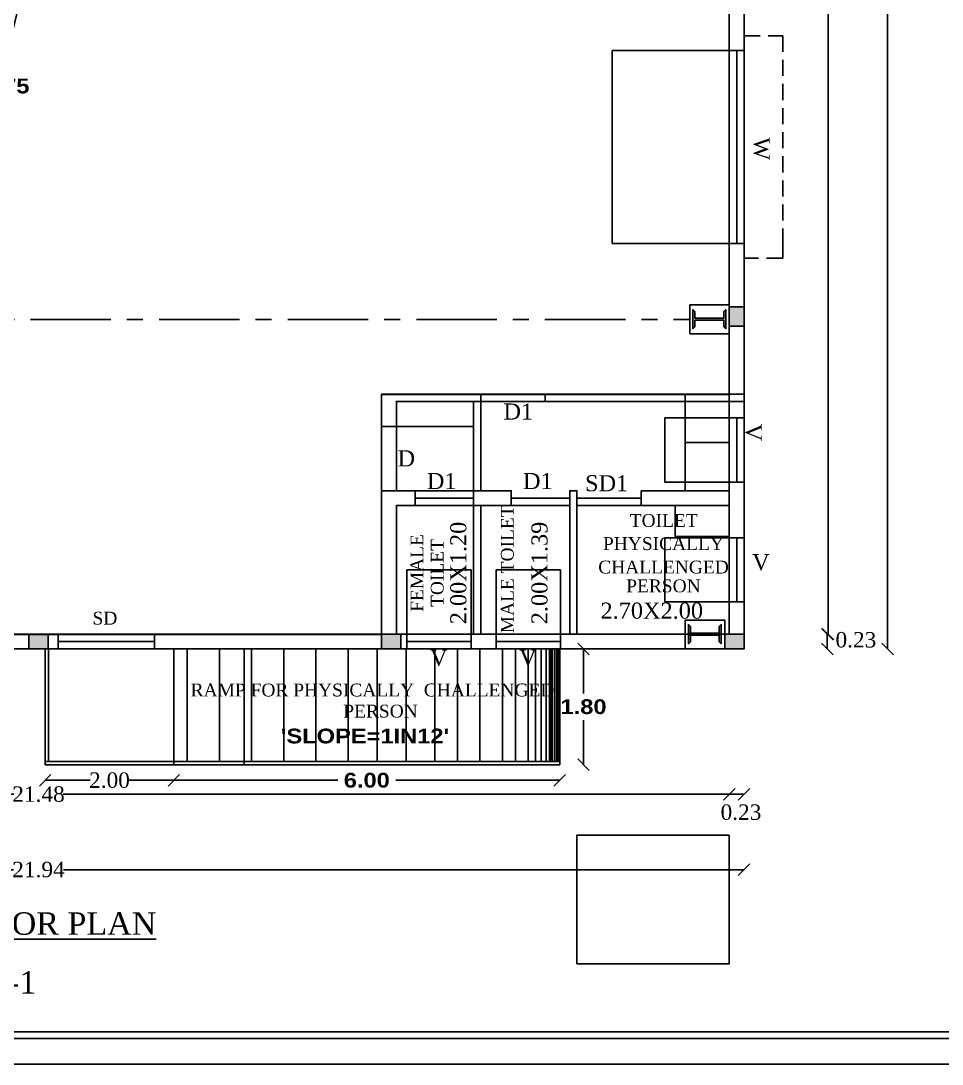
# Model space of a CAD drawing. Header units: metres. Extents: x 10791 to 15749, y -2675 to -2476.
# Drawn here: x 15640.93 to 15655.26, y -2675.04 to -2658.82 of the extents above; entities that cross this region are included whole.
import ezdxf
from ezdxf.enums import TextEntityAlignment as Align

# ---------------------------------------------------------------- set-up
doc = ezdxf.new("R2010")
doc.units = ezdxf.units.M
doc.header["$LTSCALE"] = 0.5
doc.header["$MEASUREMENT"] = 0
doc.header["$PDMODE"] = 35
doc.linetypes.add('CENTER', pattern=[2, 1.25, -0.25, 0.25, -0.25])
doc.linetypes.add('HIDDEN', pattern=[0.375, 0.25, -0.125])
doc.layers.add('BLK_1_DA_RAMP_1', color=1, linetype='Continuous', lineweight=0)
doc.layers.add('BLK_1_FLR_0_ACROOM_1_LIGHT_VENTILATION_1', color=1, linetype='Continuous', lineweight=0)
for name, color, linetype in [('BLK_1_FLR_0_CARPET_AREA', 7, 'Continuous'), ('BLK_1_FLR_0_REGULAR_ROOM_1', 117, 'Continuous'), ('BLK_1_FLR_0_ROOF_AREA', 7, 'Continuous'), ('BLK_1_FLR_0_ROOM_1_LIGHT_VENTILATION_1', 7, 'Continuous'), ('BLK_1_FLR_0_URINAL', 7, 'Continuous'), ('BLK_1_FLR_0_WASH', 7, 'Continuous'), ('BLK_1_FLR_0_WATER_CLOSET', 7, 'Continuous'), ('BLK_1_FLR_0_WC_BATH', 7, 'Continuous'), ('DIST_EXIT', 7, 'Continuous'), ('FLOOR-GROUND', 7, 'Continuous')]:
    doc.layers.add(name, color=color, linetype=linetype)
doc.styles.add('Isa-', font='times.ttf')
doc.styles.get("Standard").update_dxf_attribs({"font": ''})
doc.styles.add('STYLE2', font='times.ttf')
doc.styles.get('Standard').set_extended_font_data('Arial Black')
doc.dimstyles.get("Standard").update_dxf_attribs({"dimtxt": 0.23, "dimasz": 0.18, "dimexe": 0.18, "dimexo": 0.0625, "dimgap": 0.09, "dimtad": 0, "dimtih": 1, "dimtoh": 1, "dimzin": 0, "dimdsep": 46, "dimtxsty": 'Standard', "dimblk": 'OBLIQUE', "dimcen": 0.09, "dimse1": 1, "dimse2": 1, "dimclrd": 1, "dimclrt": 3, "dimadec": 0, "dimazin": 0, "dimtfac": 1, "dimtofl": 0, "dimtmove": 0, "dimatfit": 3, "dimfxl": 0, "dimtolj": 1, "dimtzin": 0, "dimarcsym": 0})

# ---------------------------------------------------------------- blocks, each defined once
blk = doc.blocks.new('_Oblique')
at = {"color": 0, "linetype": 'ByBlock', "lineweight": -2}
blk.add_line((-0.5, -0.5), (0.5, 0.5), dxfattribs=at)
blk = doc.blocks.new('*D67')
at = {"color": 1, "lineweight": -2, "ltscale": 2}
for p, q in [((15630.468, -2670.847), (15640.824, -2670.847)), ((15651.948, -2670.847), (15641.593, -2670.847))]:
    blk.add_line(p, q, dxfattribs=at)
at = {"layer": 'Defpoints', "color": 0, "lineweight": 25, "ltscale": 2}
for p in [(15630.468, -2667.748), (15651.948, -2667.781), (15651.948, -2670.847)]:
    blk.add_point(p, dxfattribs=at)
at = {"color": 1, "lineweight": -2, "ltscale": 2, "xscale": 0.18, "yscale": 0.18, "zscale": 0.18, "rotation": 180}
blk.add_blockref('_Oblique', (15630.468, -2670.847), dxfattribs=at)
at = {"color": 1, "lineweight": -2, "ltscale": 2, "xscale": 0.18, "yscale": 0.18, "zscale": 0.18}
blk.add_blockref('_Oblique', (15651.948, -2670.847), dxfattribs=at)
at = {"color": 3, "lineweight": 25, "ltscale": 2, "insert": (15641.208, -2670.847), "char_height": 0.24, "attachment_point": 5, "style": 'STYLE2'}
blk.add_mtext('\\A1;21.48', dxfattribs=at)
blk = doc.blocks.new('*D68')
at = {"color": 1, "lineweight": -2, "ltscale": 2}
blk.add_line((15651.948, -2670.847), (15652.178, -2670.847), dxfattribs=at)
at = {"layer": 'Defpoints', "color": 0, "lineweight": 25, "ltscale": 2}
for p in [(15651.948, -2667.781), (15652.178, -2667.744), (15652.178, -2670.847)]:
    blk.add_point(p, dxfattribs=at)
at = {"color": 1, "lineweight": -2, "ltscale": 2, "xscale": 0.18, "yscale": 0.18, "zscale": 0.18, "rotation": 180}
blk.add_blockref('_Oblique', (15651.948, -2670.847), dxfattribs=at)
at = {"color": 1, "lineweight": -2, "ltscale": 2, "xscale": 0.18, "yscale": 0.18, "zscale": 0.18}
blk.add_blockref('_Oblique', (15652.178, -2670.847), dxfattribs=at)
at = {"color": 3, "lineweight": 25, "ltscale": 2, "insert": (15652.13, -2671.128), "char_height": 0.24, "attachment_point": 5, "style": 'STYLE2'}
blk.add_mtext('\\A1;0.23', dxfattribs=at)
blk = doc.blocks.new('*D65')
at = {"color": 1, "lineweight": -2, "ltscale": 2}
for p, q in [((15653.484, -2623.097), (15653.484, -2645.605)), ((15653.484, -2668.357), (15653.484, -2645.849))]:
    blk.add_line(p, q, dxfattribs=at)
at = {"layer": 'Defpoints', "color": 0, "lineweight": 25, "ltscale": 2}
for p in [(15650.749, -2623.097), (15650.749, -2668.357), (15653.484, -2668.357)]:
    blk.add_point(p, dxfattribs=at)
at = {"color": 1, "lineweight": -2, "ltscale": 2, "xscale": 0.18, "yscale": 0.18, "zscale": 0.18}
for p, rotation in [((15653.484, -2623.097), 90), ((15653.484, -2668.357), 270)]:
    blk.add_blockref('_Oblique', p, dxfattribs=dict(at, rotation=rotation))
at = {"color": 3, "lineweight": 25, "ltscale": 2, "insert": (15653.484, -2645.727), "char_height": 0.24, "attachment_point": 5, "style": 'STYLE2'}
blk.add_mtext('\\A1;45.26', dxfattribs=at)
blk = doc.blocks.new('*D78')
at = {"color": 1, "lineweight": -2, "ltscale": 2}
blk.add_line((15653.471, -2668.357), (15653.471, -2668.587), dxfattribs=at)
at = {"layer": 'Defpoints', "color": 0, "lineweight": 25, "ltscale": 2}
for p in [(15650.749, -2668.357), (15650.723, -2668.587), (15653.471, -2668.587)]:
    blk.add_point(p, dxfattribs=at)
at = {"color": 1, "lineweight": -2, "ltscale": 2, "xscale": 0.18, "yscale": 0.18, "zscale": 0.18}
for p, rotation in [((15653.471, -2668.357), 90), ((15653.471, -2668.587), 270)]:
    blk.add_blockref('_Oblique', p, dxfattribs=dict(at, rotation=rotation))
at = {"color": 3, "lineweight": 25, "ltscale": 2, "insert": (15653.917, -2668.447), "char_height": 0.24, "attachment_point": 5, "style": 'STYLE2'}
blk.add_mtext('\\A1;0.23', dxfattribs=at)
blk = doc.blocks.new('*D79')
at = {"color": 1, "lineweight": -2, "ltscale": 2}
for p, q in [((15654.41, -2622.867), (15654.41, -2645.605)), ((15654.41, -2668.587), (15654.41, -2645.849))]:
    blk.add_line(p, q, dxfattribs=at)
at = {"layer": 'Defpoints', "color": 0, "lineweight": 25, "ltscale": 2}
for p in [(15651.672, -2622.867), (15651.672, -2668.587), (15654.41, -2668.587)]:
    blk.add_point(p, dxfattribs=at)
at = {"color": 1, "lineweight": -2, "ltscale": 2, "xscale": 0.18, "yscale": 0.18, "zscale": 0.18}
for p, rotation in [((15654.41, -2622.867), 90), ((15654.41, -2668.587), 270)]:
    blk.add_blockref('_Oblique', p, dxfattribs=dict(at, rotation=rotation))
at = {"color": 3, "lineweight": 25, "ltscale": 2, "insert": (15654.41, -2645.727), "char_height": 0.24, "attachment_point": 5, "style": 'STYLE2'}
blk.add_mtext('\\A1;45.72', dxfattribs=at)
blk = doc.blocks.new('*D80')
at = {"color": 1, "lineweight": -2, "ltscale": 2}
for p, q in [((15630.238, -2672.02), (15640.82, -2672.02)), ((15652.178, -2672.02), (15641.597, -2672.02))]:
    blk.add_line(p, q, dxfattribs=at)
at = {"layer": 'Defpoints', "color": 0, "lineweight": 25, "ltscale": 2}
for p in [(15630.238, -2667.4), (15652.178, -2667.4), (15652.178, -2672.02)]:
    blk.add_point(p, dxfattribs=at)
at = {"color": 1, "lineweight": -2, "ltscale": 2, "xscale": 0.18, "yscale": 0.18, "zscale": 0.18, "rotation": 180}
blk.add_blockref('_Oblique', (15630.238, -2672.02), dxfattribs=at)
at = {"color": 1, "lineweight": -2, "ltscale": 2, "xscale": 0.18, "yscale": 0.18, "zscale": 0.18}
blk.add_blockref('_Oblique', (15652.178, -2672.02), dxfattribs=at)
at = {"color": 3, "lineweight": 25, "ltscale": 2, "insert": (15641.208, -2672.02), "char_height": 0.24, "attachment_point": 5, "style": 'STYLE2'}
blk.add_mtext('\\A1;21.94', dxfattribs=at)
blk = doc.blocks.new('*D123')
at = {"layer": 'BLK_1_DA_RAMP_1', "color": 1, "lineweight": -2}
for p, q in [((15643.312, -2670.63), (15645.86, -2670.63)), ((15649.312, -2670.63), (15646.764, -2670.63))]:
    blk.add_line(p, q, dxfattribs=at)
at = {"layer": 'Defpoints', "color": 0, "lineweight": 25}
for p in [(15643.312, -2670.387), (15649.312, -2670.387), (15649.312, -2670.63)]:
    blk.add_point(p, dxfattribs=at)
at = {"layer": 'BLK_1_DA_RAMP_1', "color": 1, "lineweight": -2, "xscale": 0.18, "yscale": 0.18, "zscale": 0.18, "rotation": 180}
blk.add_blockref('_Oblique', (15643.312, -2670.63), dxfattribs=at)
at = {"layer": 'BLK_1_DA_RAMP_1', "color": 1, "lineweight": -2, "xscale": 0.18, "yscale": 0.18, "zscale": 0.18}
blk.add_blockref('_Oblique', (15649.312, -2670.63), dxfattribs=at)
at = {"layer": 'BLK_1_DA_RAMP_1', "color": 3, "insert": (15646.312, -2670.63), "char_height": 0.23, "attachment_point": 5}
blk.add_mtext('\\A1;6.00', dxfattribs=at)
blk = doc.blocks.new('*D152')
at = {"color": 1, "lineweight": -2, "ltscale": 2}
for p, q in [((15641.312, -2670.63), (15642.012, -2670.63)), ((15643.312, -2670.63), (15642.612, -2670.63))]:
    blk.add_line(p, q, dxfattribs=at)
at = {"layer": 'Defpoints', "color": 0, "lineweight": 25, "ltscale": 2}
for p in [(15641.312, -2670.16), (15643.312, -2670.387), (15641.312, -2670.63)]:
    blk.add_point(p, dxfattribs=at)
at = {"color": 1, "lineweight": -2, "ltscale": 2, "xscale": 0.18, "yscale": 0.18, "zscale": 0.18, "rotation": 180}
blk.add_blockref('_Oblique', (15641.312, -2670.63), dxfattribs=at)
at = {"color": 1, "lineweight": -2, "ltscale": 2, "xscale": 0.18, "yscale": 0.18, "zscale": 0.18}
blk.add_blockref('_Oblique', (15643.312, -2670.63), dxfattribs=at)
at = {"color": 3, "lineweight": 25, "ltscale": 2, "insert": (15642.312, -2670.63), "char_height": 0.24, "attachment_point": 5, "style": 'STYLE2'}
blk.add_mtext('\\A1;2.00', dxfattribs=at)
blk = doc.blocks.new('*D164')
at = {"layer": 'Defpoints', "color": 0, "lineweight": 25}
for p in [(15642.635, -2651.197), (15642.635, -2651.197), (15638.579, -2668.472)]:
    blk.add_point(p, dxfattribs=at)
at = {"layer": 'DIST_EXIT', "color": 1, "lineweight": -2}
for p, q in [((15642.635, -2651.197), (15640.656, -2659.625)), ((15638.579, -2668.472), (15640.558, -2660.043))]:
    blk.add_line(p, q, dxfattribs=at)
at = {"layer": 'DIST_EXIT', "color": 1, "lineweight": -2, "xscale": 0.18, "yscale": 0.18, "zscale": 0.18}
for p, rotation in [((15642.635, -2651.197), 76.78983763438909), ((15638.579, -2668.472), 256.7898376343891)]:
    blk.add_blockref('_Oblique', p, dxfattribs=dict(at, rotation=rotation))
at = {"layer": 'DIST_EXIT', "color": 3, "insert": (15640.607, -2659.834), "char_height": 0.23, "attachment_point": 5}
blk.add_mtext('\\A1;17.75', dxfattribs=at)
blk = doc.blocks.new('*D172')
at = {"layer": 'BLK_1_DA_RAMP_1', "color": 1, "lineweight": -2}
for p, q in [((15649.682, -2668.587), (15649.682, -2669.278)), ((15649.682, -2670.387), (15649.682, -2669.696))]:
    blk.add_line(p, q, dxfattribs=at)
at = {"layer": 'Defpoints', "color": 0, "lineweight": 25}
for p in [(15649.312, -2668.587), (15649.682, -2668.587), (15649.312, -2670.387)]:
    blk.add_point(p, dxfattribs=at)
at = {"layer": 'BLK_1_DA_RAMP_1', "color": 1, "lineweight": -2, "xscale": 0.18, "yscale": 0.18, "zscale": 0.18}
for p, rotation in [((15649.682, -2668.587), 90), ((15649.682, -2670.387), 270)]:
    blk.add_blockref('_Oblique', p, dxfattribs=dict(at, rotation=rotation))
at = {"layer": 'BLK_1_DA_RAMP_1', "color": 3, "insert": (15649.682, -2669.487), "char_height": 0.23, "attachment_point": 5}
blk.add_mtext('\\A1;1.80', dxfattribs=at)

msp = doc.modelspace()

# ---------------------------------------------------------------- hatches: boundary and pattern name
at = {"lineweight": 25, "ltscale": 2}
h = msp.add_hatch(dxfattribs=at)
h.set_pattern_fill('ANSI32', color=100)
h.paths.add_polyline_path([(15635.16173, -2663.21771), (15633.59365, -2663.21771), (15633.59365, -2663.28814), (15635.10346, -2663.28814), (15635.10346, -2663.46297), (15635.16173, -2663.46297)])
h.paths.add_polyline_path([(15633.58365, -2663.21771), (15633.05478, -2663.21771), (15633.05478, -2663.28814), (15633.58365, -2663.28814)])
h.paths.add_polyline_path([(15633.04478, -2663.21771), (15632.77808, -2663.21771), (15632.77808, -2663.46297), (15632.83848, -2663.46297), (15632.83848, -2663.28814), (15633.04478, -2663.28814)])
h.paths.add_polyline_path([(15633.04478, -2663.53192), (15632.83848, -2663.53192), (15632.83848, -2663.46297), (15632.77808, -2663.46297), (15632.77808, -2663.60235), (15633.04478, -2663.60235)])
h.paths.add_polyline_path([(15633.58365, -2663.53192), (15633.05478, -2663.53192), (15633.05478, -2663.60235), (15633.58365, -2663.60235)])
h.paths.add_polyline_path([(15634.81006, -2663.53192), (15633.59365, -2663.53192), (15633.59365, -2663.60235), (15634.75179, -2663.60235), (15634.75179, -2664.29796), (15634.81006, -2664.29796)])
h.paths.add_polyline_path([(15635.16173, -2663.46297), (15635.10346, -2663.46297), (15635.10346, -2664.29796), (15635.16173, -2664.29796)])
h.paths.add_polyline_path([(15642.00076, -2668.26389), (15642.4805, -2668.26389), (15642.4805, -2667.95718), (15642.00076, -2667.95718)], flags=9)
h.paths.add_polyline_path([(15639.80054, -2644.54605), (15641.48691, -2644.54605), (15641.48691, -2644.16267), (15639.80054, -2644.16267)], flags=9)
h.paths.add_polyline_path([(15639.71835, -2645.44681), (15641.5691, -2645.44681), (15641.5691, -2645.06343), (15639.71835, -2645.06343)], flags=9)
h.paths.add_polyline_path([(15643.52938, -2623.39009), (15644.10868, -2623.39009), (15644.10868, -2623.00671), (15643.52938, -2623.00671)], flags=9)
h.paths.add_polyline_path([(15639.54054, -2646.53869), (15641.59551, -2646.53869), (15641.59551, -2646.15693), (15639.54054, -2646.15693)], flags=9)
h.paths.add_polyline_path([(15638.68189, -2646.04342), (15642.53138, -2646.04342), (15642.53138, -2645.66004), (15638.68189, -2645.66004)], flags=9)
h.paths.add_polyline_path([(15638.54688, -2623.3895), (15639.01033, -2623.3895), (15639.01033, -2623.08279), (15638.54688, -2623.08279)], flags=9)
h.paths.add_polyline_path([(15638.54688, -2668.37121), (15639.01033, -2668.37121), (15639.01033, -2668.0645), (15638.54688, -2668.0645)], flags=9)
for points in [[(15651.89358, -2663.60825), (15651.86358, -2663.57605), (15651.86358, -2663.47513), (15651.41358, -2663.47513), (15651.41358, -2663.57605), (15651.38358, -2663.60825), (15651.38358, -2663.30825), (15651.41358, -2663.34046), (15651.41358, -2663.44138), (15651.86358, -2663.44138), (15651.86358, -2663.34046), (15651.89358, -2663.30825)], [(15651.82358, -2668.50748), (15651.79358, -2668.47528), (15651.79358, -2668.37436), (15651.34358, -2668.37436), (15651.34358, -2668.47528), (15651.31358, -2668.50748), (15651.31358, -2668.20748), (15651.34358, -2668.23969), (15651.34358, -2668.34061), (15651.79358, -2668.34061), (15651.79358, -2668.23969), (15651.82358, -2668.20748)]]:
    msp.add_hatch(color=3).paths.add_polyline_path(points)
for points in [[(15652.17839, -2663.26756), (15651.94839, -2663.26756), (15651.94839, -2663.56756), (15652.17839, -2663.56756)], [(15641.35839, -2668.587), (15641.35839, -2668.357), (15641.05839, -2668.357), (15641.05839, -2668.587)], [(15646.84339, -2668.587), (15646.84339, -2668.357), (15646.54339, -2668.357), (15646.54339, -2668.587)], [(15652.17839, -2668.587), (15652.17839, -2668.357), (15651.87839, -2668.357), (15651.87839, -2668.587)]]:
    msp.add_hatch(color=201, dxfattribs=at).paths.add_polyline_path(points)

# ---------------------------------------------------------------- linework, layer by layer
for p, q in [((15651.94839, -2668.357), (15651.94839, -2623.097)), ((15646.54339, -2666.127), (15646.54339, -2668.472)), ((15640.57948, -2668.357), (15651.94839, -2668.357)), ((15641.5126, -2668.587), (15641.5126, -2668.357)), ((15643.0126, -2668.587), (15643.0126, -2668.357)), ((15641.31191, -2670.387), (15641.31191, -2668.587)), ((15641.36191, -2670.337), (15641.36191, -2668.587))]:
    msp.add_line(p, q, dxfattribs=at)
at = {"color": 2, "lineweight": 25, "ltscale": 0.25}
for p, q in [((15652.06339, -2662.28072), (15652.06339, -2659.28072)), ((15652.06339, -2665.99358), (15652.06339, -2664.99358)), ((15652.06339, -2667.857), (15652.06339, -2666.857)), ((15646.93695, -2668.472), (15647.93695, -2668.472)), ((15648.32375, -2668.472), (15649.32375, -2668.472))]:
    msp.add_line(p, q, dxfattribs=at)
at = {"linetype": 'CENTER', "lineweight": 25, "ltscale": 2}
msp.add_line((15631.08279, -2663.46297), (15651.33399, -2663.46297), dxfattribs=at)
at = {"color": 4, "lineweight": 25, "ltscale": 2}
for p, q in [((15652.17839, -2664.627), (15646.54339, -2664.627)), ((15646.54339, -2664.627), (15646.54339, -2664.737)), ((15646.54339, -2665.127), (15646.54339, -2664.737)), ((15646.77339, -2665.127), (15646.77339, -2664.737)), ((15652.17839, -2664.737), (15646.77339, -2664.737)), ((15651.26339, -2666.127), (15651.26339, -2664.627)), ((15646.54339, -2665.127), (15646.77339, -2665.127)), ((15651.26339, -2665.377), (15651.94839, -2665.377)), ((15646.54339, -2666.127), (15648.55839, -2666.127)), ((15647.06339, -2666.357), (15647.06339, -2666.127)), ((15648.55839, -2666.357), (15648.55839, -2666.127)), ((15649.46839, -2666.127), (15649.57839, -2666.127)), ((15649.46839, -2668.357), (15649.46839, -2666.127)), ((15649.57839, -2668.357), (15649.57839, -2666.127)), ((15650.57839, -2666.127), (15651.94839, -2666.127)), ((15650.57839, -2666.357), (15650.57839, -2666.127)), ((15646.77339, -2666.357), (15648.55839, -2666.357)), ((15650.57839, -2666.357), (15651.94839, -2666.357)), ((15651.94839, -2668.357), (15651.94839, -2666.357)), ((15649.57839, -2668.357), (15651.94839, -2668.357))]:
    msp.add_line(p, q, dxfattribs=at)
at = {"color": 2, "lineweight": 25, "ltscale": 2}
for p, q in [((15647.97339, -2666.127), (15647.97339, -2664.737)), ((15648.08339, -2666.127), (15648.08339, -2664.627)), ((15649.08339, -2664.737), (15649.08339, -2664.627)), ((15647.97339, -2666.127), (15647.97339, -2668.357)), ((15648.08339, -2666.357), (15648.08339, -2668.357))]:
    msp.add_line(p, q, dxfattribs=at)
at = {"color": 4, "lineweight": 25, "ltscale": 0.25}
for p, q in [((15643.52191, -2670.337), (15643.52191, -2668.587)), ((15644.02191, -2670.337), (15644.02191, -2668.587)), ((15644.40482, -2670.337), (15644.40482, -2668.587)), ((15644.40482, -2670.337), (15644.40482, -2668.587)), ((15644.52191, -2670.337), (15644.52191, -2668.587)), ((15645.02191, -2670.337), (15645.02191, -2668.587)), ((15645.02191, -2670.337), (15645.02191, -2668.587)), ((15646.02191, -2670.337), (15646.02191, -2668.587)), ((15646.47191, -2670.337), (15646.47191, -2668.587)), ((15646.92191, -2670.337), (15646.92191, -2668.587)), ((15647.37191, -2670.337), (15647.37191, -2668.587)), ((15647.72191, -2670.337), (15647.72191, -2668.587)), ((15648.07191, -2670.337), (15648.07191, -2668.587)), ((15648.42191, -2670.337), (15648.42191, -2668.587)), ((15648.62191, -2670.337), (15648.62191, -2668.587)), ((15648.82191, -2670.337), (15648.82191, -2668.587)), ((15648.93491, -2670.337), (15648.93491, -2668.587)), ((15649.02191, -2670.337), (15649.02191, -2668.587)), ((15649.10043, -2670.337), (15649.10043, -2668.587)), ((15649.1531, -2670.337), (15649.1531, -2668.587)), ((15649.17191, -2670.337), (15649.17191, -2668.587)), ((15649.20182, -2670.337), (15649.20182, -2668.587)), ((15649.23601, -2670.337), (15649.23601, -2668.587)), ((15649.26807, -2670.337), (15649.26807, -2668.587)), ((15649.29158, -2670.337), (15649.29158, -2668.587)), ((15649.31191, -2670.387), (15649.31191, -2668.587))]:
    msp.add_line(p, q, dxfattribs=at)
at = {"color": 7, "lineweight": 25, "ltscale": 2}
for p, q in [((15644.40482, -2670.387), (15644.40482, -2668.587)), ((15649.31191, -2670.387), (15649.31191, -2668.587)), ((15641.31191, -2670.337), (15649.31191, -2670.337)), ((15641.36191, -2670.337), (15649.31191, -2670.337))]:
    msp.add_line(p, q, dxfattribs=at)
at = {"color": 2, "lineweight": 25}
msp.add_line((15645.52191, -2670.337), (15645.52191, -2668.587), dxfattribs=at)
at = {"lineweight": 25, "ltscale": 2}
for points in [[(15626.57095, -2598.69269), (15749.45461, -2598.69269), (15749.45461, -2675.04426), (15626.57095, -2675.04426)], [(15626.97095, -2599.09269), (15749.05461, -2599.09269), (15749.05461, -2674.64426), (15626.97095, -2674.64426)], [(15627.07095, -2599.19269), (15748.95461, -2599.19269), (15748.95461, -2674.54426), (15627.07095, -2674.54426)], [(15630.23839, -2622.867), (15630.23839, -2668.587), (15652.17839, -2668.587), (15652.17839, -2622.867)]]:
    msp.add_lwpolyline(points, close=True, dxfattribs=at)
at = {"color": 2, "linetype": 'HIDDEN', "lineweight": 25, "ltscale": 2}
msp.add_lwpolyline([(15652.17839, -2659.28072), (15652.17839, -2659.05072), (15652.77839, -2659.05072), (15652.77839, -2662.28072), (15652.77839, -2662.51072), (15652.17839, -2662.51072)], dxfattribs=at)
at = {"color": 2, "lineweight": 25, "ltscale": 0.25}
for points in [[(15651.94839, -2659.28072), (15652.17839, -2659.28072), (15652.17839, -2662.28072), (15651.94839, -2662.28072)], [(15651.94839, -2664.99358), (15652.17839, -2664.99358), (15652.17839, -2665.99358), (15651.94839, -2665.99358)], [(15651.94839, -2666.857), (15652.17839, -2666.857), (15652.17839, -2667.857), (15651.94839, -2667.857)], [(15647.93695, -2668.357), (15647.93695, -2668.587), (15646.93695, -2668.587), (15646.93695, -2668.357)], [(15649.32375, -2668.357), (15649.32375, -2668.587), (15648.32375, -2668.587), (15648.32375, -2668.357)]]:
    msp.add_lwpolyline(points, close=True, dxfattribs=at)
at = {"color": 4}
for points in [[(15651.33399, -2663.68777), (15651.94839, -2663.68777), (15651.94839, -2663.23817), (15651.33399, -2663.23817)], [(15651.26399, -2668.587), (15651.87839, -2668.587), (15651.87839, -2668.1374), (15651.26399, -2668.1374)]]:
    msp.add_lwpolyline(points, close=True, dxfattribs=at)
at = {"color": 3}
for points in [[(15651.89358, -2663.60825), (15651.86358, -2663.57605), (15651.86358, -2663.47513), (15651.41358, -2663.47513), (15651.41358, -2663.57605), (15651.38358, -2663.60825), (15651.38358, -2663.30825), (15651.41358, -2663.34046), (15651.41358, -2663.44138), (15651.86358, -2663.44138), (15651.86358, -2663.34046), (15651.89358, -2663.30825), (15651.89358, -2663.60825)], [(15651.82358, -2668.50748), (15651.79358, -2668.47528), (15651.79358, -2668.37436), (15651.34358, -2668.37436), (15651.34358, -2668.47528), (15651.31358, -2668.50748), (15651.31358, -2668.20748), (15651.34358, -2668.23969), (15651.34358, -2668.34061), (15651.79358, -2668.34061), (15651.79358, -2668.23969), (15651.82358, -2668.20748), (15651.82358, -2668.50748)]]:
    msp.add_lwpolyline(points, dxfattribs=at)
at = {"color": 201, "lineweight": 25, "ltscale": 2}
for points in [[(15652.17839, -2663.56756), (15652.17839, -2663.26756), (15651.94839, -2663.26756), (15651.94839, -2663.56756)], [(15641.05839, -2668.587), (15641.35839, -2668.587), (15641.35839, -2668.357), (15641.05839, -2668.357)], [(15646.54339, -2668.587), (15646.84339, -2668.587), (15646.84339, -2668.357), (15646.54339, -2668.357)], [(15651.87839, -2668.587), (15652.17839, -2668.587), (15652.17839, -2668.357), (15651.87839, -2668.357)]]:
    msp.add_lwpolyline(points, close=True, dxfattribs=at)
at = {"layer": 'BLK_1_DA_RAMP_1', "color": 1, "lineweight": 25, "ltscale": 0.25}
msp.add_lwpolyline([(15643.31191, -2668.587), (15649.31191, -2668.587), (15649.31191, -2670.387), (15643.31191, -2670.387)], close=True, dxfattribs=at)
at = {"layer": 'BLK_1_FLR_0_ACROOM_1_LIGHT_VENTILATION_1', "color": 4}
msp.add_lwpolyline([(15630.46839, -2623.10745), (15651.94839, -2623.10745), (15651.94839, -2664.63745), (15646.54339, -2664.63745), (15646.54339, -2668.36745), (15630.46839, -2668.36745)], close=True, dxfattribs=at)
at = {"layer": 'BLK_1_FLR_0_CARPET_AREA', "color": 9}
for points in [[(15630.46839, -2623.10236), (15651.94839, -2623.10236), (15651.94839, -2664.63236), (15646.54339, -2664.63236), (15646.54339, -2668.36236), (15630.46839, -2668.36236)], [(15646.77339, -2664.737), (15651.94839, -2664.737), (15651.94839, -2666.127), (15650.57839, -2666.127), (15650.57839, -2666.357), (15651.94839, -2666.357), (15651.94839, -2668.357), (15649.57839, -2668.357), (15649.57839, -2666.127), (15649.46839, -2666.127), (15649.46839, -2668.357), (15646.77339, -2668.357), (15646.77339, -2666.357), (15648.55839, -2666.357), (15648.55839, -2666.127), (15646.77339, -2666.127)]]:
    msp.add_lwpolyline(points, close=True, dxfattribs=at)
at = {"layer": 'BLK_1_FLR_0_REGULAR_ROOM_1', "color": 4, "ltscale": 400}
msp.add_lwpolyline([(15630.46839, -2623.097), (15651.94839, -2623.097), (15651.94839, -2664.627), (15646.54339, -2664.627), (15646.54339, -2668.357), (15630.46839, -2668.357)], close=True, dxfattribs=at)
at = {"layer": 'BLK_1_FLR_0_ROOF_AREA', "color": 54, "lineweight": 25, "ltscale": 2}
msp.add_lwpolyline([(15630.23839, -2622.867), (15652.17839, -2622.867), (15652.17839, -2668.587), (15630.23839, -2668.587)], close=True, dxfattribs=at)
at = {"layer": 'BLK_1_FLR_0_ROOM_1_LIGHT_VENTILATION_1', "color": 232, "lineweight": 25, "ltscale": 0.25}
msp.add_lwpolyline([(15650.12839, -2659.28072), (15651.94839, -2659.28072), (15651.94839, -2662.28072), (15650.12839, -2662.28072)], close=True, dxfattribs=at)
at = {"layer": 'BLK_1_FLR_0_URINAL', "color": 235, "lineweight": 25, "ltscale": 2}
msp.add_lwpolyline([(15651.26339, -2664.737), (15651.94839, -2664.737), (15651.94839, -2666.127), (15651.26339, -2666.127)], close=True, dxfattribs=at)
at = {"layer": 'BLK_1_FLR_0_WASH', "color": 60}
for points in [[(15646.77339, -2665.127), (15647.97339, -2665.127), (15647.97339, -2664.737), (15646.77339, -2664.737)], [(15651.10909, -2666.83616), (15651.94839, -2666.83616), (15651.94839, -2666.357), (15651.10909, -2666.357)]]:
    msp.add_lwpolyline(points, close=True, dxfattribs=at)
at = {"layer": 'BLK_1_FLR_0_WATER_CLOSET', "color": 50}
msp.add_lwpolyline([(15646.77339, -2666.357), (15647.97339, -2666.357), (15647.97339, -2668.357), (15646.77339, -2668.357)], close=True, dxfattribs=at)
at = {"layer": 'BLK_1_FLR_0_WATER_CLOSET', "color": 1, "lineweight": 25, "ltscale": 2}
msp.add_lwpolyline([(15648.08339, -2666.357), (15649.46839, -2666.357), (15649.46839, -2668.357), (15648.08339, -2668.357)], close=True, dxfattribs=at)
at = {"layer": 'BLK_1_FLR_0_WATER_CLOSET', "color": 3}
msp.add_lwpolyline([(15651.94839, -2666.357), (15649.57839, -2666.357), (15649.57839, -2668.357), (15651.94839, -2668.357)], close=True, dxfattribs=at)
at = {"layer": 'BLK_1_FLR_0_WATER_CLOSET', "color": 2}
msp.add_lwpolyline([(15651.94839, -2671.4826), (15649.57839, -2671.4826), (15649.57839, -2673.4826), (15651.94839, -2673.4826)], close=True, dxfattribs=at)
at = {"layer": 'BLK_1_FLR_0_WC_BATH', "color": 223, "lineweight": 25, "ltscale": 2}
for points in [[(15647.97339, -2666.357), (15646.77339, -2666.357), (15646.77339, -2668.357), (15647.97339, -2668.357)], [(15648.08339, -2666.357), (15649.46839, -2666.357), (15649.46839, -2668.357), (15648.08339, -2668.357)], [(15651.94839, -2666.357), (15649.57839, -2666.357), (15649.57839, -2668.357), (15651.94839, -2668.357)]]:
    msp.add_lwpolyline(points, close=True, dxfattribs=at)
at = {"layer": 'FLOOR-GROUND', "color": 82, "lineweight": 25, "ltscale": 2}
for p, q in [((15647.06339, -2666.242), (15647.97339, -2666.242)), ((15648.55839, -2666.242), (15649.46839, -2666.242)), ((15650.57839, -2666.242), (15649.57839, -2666.242))]:
    msp.add_line(p, q, dxfattribs=at)
at = {"layer": 'FLOOR-GROUND', "color": 22, "lineweight": 25, "ltscale": 2}
msp.add_line((15641.5126, -2668.472), (15643.0126, -2668.472), dxfattribs=at)
at = {"layer": 'FLOOR-GROUND', "color": 102, "lineweight": 25, "ltscale": 0.25}
for points in [[(15650.94839, -2664.99358), (15651.94839, -2664.99358), (15651.94839, -2665.99358), (15650.94839, -2665.99358)], [(15650.94839, -2666.857), (15651.94839, -2666.857), (15651.94839, -2667.857), (15650.94839, -2667.857)], [(15647.93695, -2667.357), (15647.93695, -2668.357), (15646.93695, -2668.357), (15646.93695, -2667.357)], [(15649.32375, -2667.357), (15649.32375, -2668.357), (15648.32375, -2668.357), (15648.32375, -2667.357)]]:
    msp.add_lwpolyline(points, close=True, dxfattribs=at)
at = {"layer": 'FLOOR-GROUND', "color": 171, "lineweight": 25, "ltscale": 0.25}
msp.add_lwpolyline([(15643.31191, -2670.387), (15641.31191, -2670.387), (15641.31191, -2668.587), (15643.31191, -2668.587)], close=True, dxfattribs=at)

# ---------------------------------------------------------------- texts
at = {"color": 2, "lineweight": 25, "ltscale": 0.25, "style": 'Isa-'}
for s, p in [('W', (15652.32792, -2660.80756)), ('V', (15652.20239, -2665.22023))]:
    msp.add_text(s, height=0.25, rotation=270, dxfattribs=at).set_placement(p, align=Align.CENTER)
for s, p in [('D1', (15648.66768, -2665.0197)), ('D', (15646.92626, -2665.74862)), ('D1', (15647.47677, -2666.10104)), ('D1', (15648.97177, -2666.10104)), ('SD1', (15650.04099, -2666.13491)), ('V', (15652.44121, -2667.36285)), ('V', (15647.4311, -2668.84982)), ('V', (15648.81791, -2668.84982))]:
    msp.add_text(s, height=0.25, dxfattribs=at).set_placement(p, align=Align.CENTER)
at = {"color": 11, "style": 'Isa-'}
for s, p in [('MALE TOILET', (15648.59669, -2667.34903)), ('FEMALE', (15647.19204, -2667.4058)), ('TOILET', (15647.50732, -2667.4058))]:
    msp.add_text(s, height=0.2, rotation=90, dxfattribs=at).set_placement(p, align=Align.CENTER)
for s, height, p in [('TOILET', 0.2, (15650.92879, -2666.68989)), ('PHYSICALLY', 0.2, (15650.92473, -2667.04872)), ('CHALLENGED', 0.2, (15650.92588, -2667.41383)), ('PERSON', 0.2, (15650.92458, -2667.70653)), ('SD', 0.2, (15642.24063, -2668.2083)), ('%%UGROUND FLOOR PLAN', 0.35, (15640.21975, -2673.03292))]:
    msp.add_text(s, height=height, dxfattribs=at).set_placement(p, align=Align.CENTER)
at = {"color": 53, "style": 'Isa-'}
for s, p in [('2.00X1.20', (15647.8601, -2667.4058)), ('2.00X1.39', (15649.12166, -2667.4058))]:
    msp.add_text(s, height=0.25, rotation=90, dxfattribs=at).set_placement(p, align=Align.CENTER)
msp.add_text('2.70X2.00', height=0.25, dxfattribs=at).set_placement((15650.74342, -2668.11649), align=Align.CENTER)
at = {"color": 2, "lineweight": 25, "style": 'STYLE2'}
for s, p in [('RAMP FOR PHYSICALLY  CHALLENGED', (15643.57346, -2669.32599)), ('PERSON', (15645.94648, -2669.65356))]:
    msp.add_text(s, height=0.2, dxfattribs=at).set_placement(p)
at = {"layer": 'BLK_1_DA_RAMP_1', "color": 1, "insert": (15644.97545, -2669.82627), "char_height": 0.23, "width": 36.1755827, "attachment_point": 1}
msp.add_mtext("'SLOPE=1IN12'", dxfattribs=at)
at = {"layer": 'FLOOR-GROUND', "color": 50, "lineweight": 25, "ltscale": 0.25, "style": 'STYLE2'}
msp.add_text('BLOCK-1', height=0.35, dxfattribs=at).set_placement((15640.05796, -2673.94745), align=Align.CENTER)

# ---------------------------------------------------------------- dimensions: what is measured, and where the dimension line sits
at = {"lineweight": 25, "ltscale": 2}
for base, p1, p2, override, picture, middle in [((15654.40978, -2668.587), (15651.67248, -2622.867), (15651.67248, -2668.587), {"dimtxt": 0.24, "dimgap": 0, "dimtxsty": 'STYLE2'}, '*D79', (15654.40978, -2645.727)), ((15653.48444, -2668.357), (15650.74927, -2623.097), (15650.74927, -2668.357), {"dimtxt": 0.24, "dimgap": 0, "dimtxsty": 'STYLE2', "dimtmove": 1}, '*D65', (15653.48444, -2645.727))]:
    dim = msp.add_linear_dim(base=base, p1=p1, p2=p2, angle=90, dimstyle='Standard', override=override, dxfattribs=at)
    dim.commit()
    dim.dimension.update_dxf_attribs({"geometry": picture, "text_midpoint": middle})
for base, p1, p2, override, picture, middle in [((15652.17839, -2672.02), (15630.23839, -2667.39993), (15652.17839, -2667.39993), {"dimtxt": 0.24, "dimgap": 0, "dimtxsty": 'STYLE2'}, '*D80', (15641.20839, -2672.02)), ((15651.94839, -2670.84675), (15630.46839, -2667.74839), (15651.94839, -2667.7808), {"dimtxt": 0.24, "dimgap": 0, "dimtxsty": 'STYLE2', "dimtmove": 1}, '*D67', (15641.20839, -2670.84675))]:
    dim = msp.add_linear_dim(base=base, p1=p1, p2=p2, dimstyle='Standard', override=override, dxfattribs=at)
    dim.commit()
    dim.dimension.update_dxf_attribs({"geometry": picture, "text_midpoint": middle})
dim = msp.add_linear_dim(base=(15652.17839, -2670.84675), p1=(15651.94839, -2667.7808), p2=(15652.17839, -2667.74397), dimstyle='Standard', override={"dimtxt": 0.24, "dimgap": 0, "dimtxsty": 'STYLE2', "dimtmove": 2}, dxfattribs=at)
dim.commit()
dim.dimension.update_dxf_attribs({"geometry": '*D68', "text_midpoint": (15652.12963, -2671.1276), "dimtype": 160})
dim = msp.add_linear_dim(base=(15653.47054, -2668.587), p1=(15650.74927, -2668.357), p2=(15650.72338, -2668.587), angle=90, dimstyle='Standard', override={"dimtxt": 0.24, "dimgap": 0, "dimtxsty": 'STYLE2', "dimtmove": 2}, dxfattribs=at)
dim.commit()
dim.dimension.update_dxf_attribs({"geometry": '*D78', "text_midpoint": (15653.91718, -2668.447), "dimtype": 160})
at = {"color": 4, "lineweight": 25, "ltscale": 2}
dim = msp.add_linear_dim(base=(15641.31191, -2670.62962), p1=(15643.31191, -2670.387), p2=(15641.31191, -2670.16049), dimstyle='Standard', override={"dimtxt": 0.24, "dimgap": 0, "dimtxsty": 'STYLE2', "dimtmove": 1}, dxfattribs=at)
dim.commit()
dim.dimension.update_dxf_attribs({"geometry": '*D152', "text_midpoint": (15642.31191, -2670.62962)})
at = {"layer": 'BLK_1_DA_RAMP_1', "color": 1}
dim = msp.add_linear_dim(base=(15649.68238, -2668.587), p1=(15649.31191, -2670.387), p2=(15649.31191, -2668.587), angle=90, dimstyle='Standard', dxfattribs=at)
dim.commit()
dim.dimension.update_dxf_attribs({"geometry": '*D172', "text_midpoint": (15649.68238, -2669.487)})
at = {"layer": 'BLK_1_DA_RAMP_1', "color": 2}
dim = msp.add_linear_dim(base=(15649.31191, -2670.62962), p1=(15643.31191, -2670.387), p2=(15649.31191, -2670.387), dimstyle='Standard', dxfattribs=at)
dim.commit()
dim.dimension.update_dxf_attribs({"geometry": '*D123', "text_midpoint": (15646.31191, -2670.62962)})
at = {"layer": 'DIST_EXIT'}
dim = msp.add_aligned_dim(p1=(15638.57948, -2668.472), p2=(15642.63465, -2651.1965), distance=0, dimstyle='Standard', dxfattribs=at)
dim.commit()
dim.dimension.update_dxf_attribs({"geometry": '*D164', "text_midpoint": (15640.60706, -2659.83425)})

doc.saveas('drawing.dxf')
